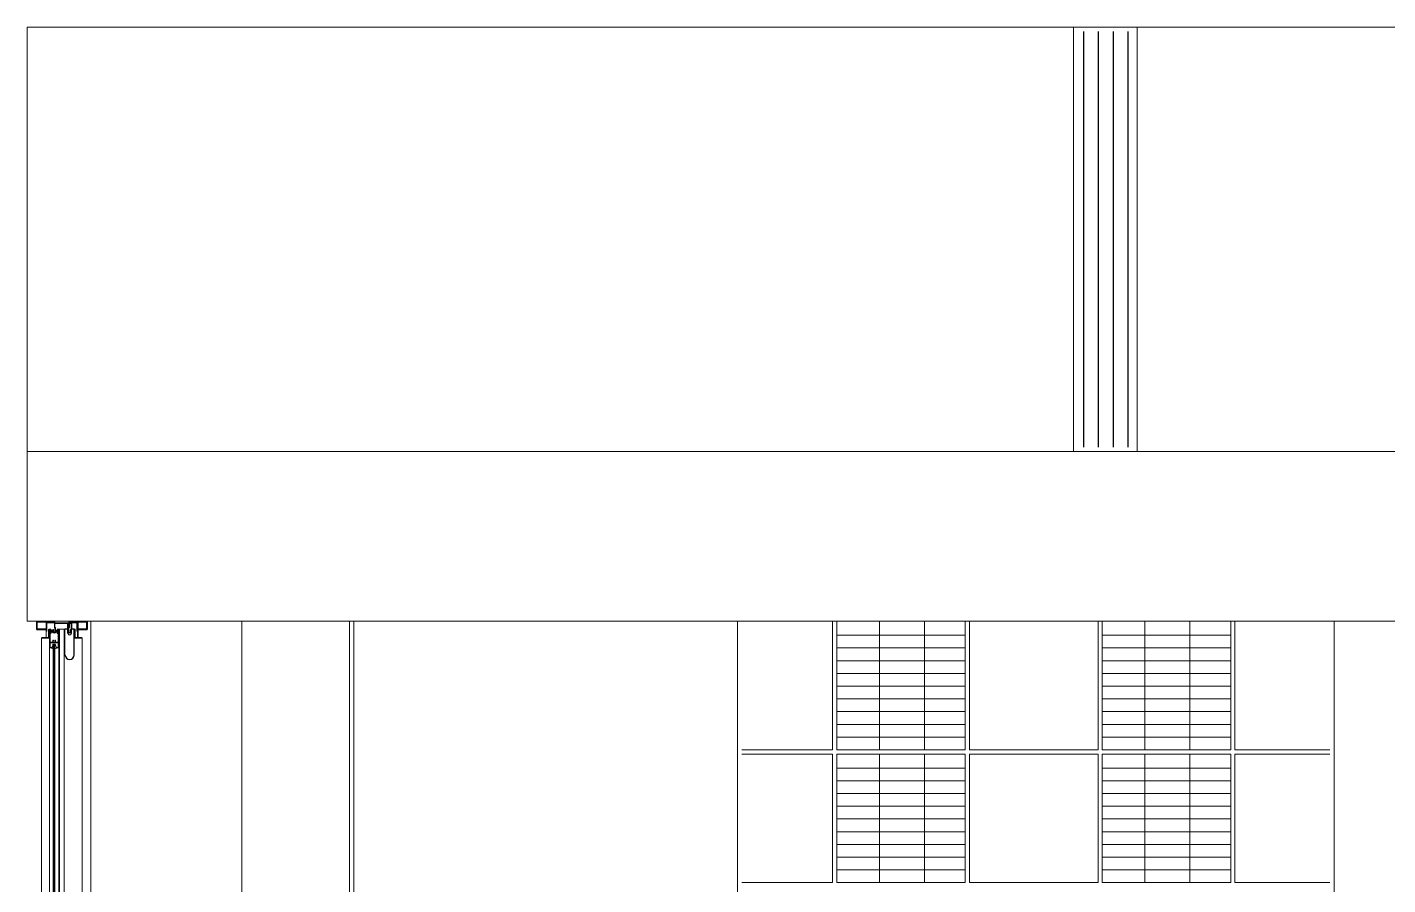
# Model space of a CAD drawing. Extents: x 1270 to 1442, y 932 to 1016.
# Drawn here: x 1407.725 to 1410.934, y 995.616 to 997.637 of the extents above; entities that cross this region are included whole.
import ezdxf

# ---------------------------------------------------------------- set-up
doc = ezdxf.new("R2010")
doc.units = 0
doc.header["$MEASUREMENT"] = 0
doc.layers.add('arquitecturapasito', color=252, linetype='Continuous', lineweight=5)
doc.layers.add('ventanas', color=4, linetype='Continuous', lineweight=9)
doc.layers.add('GUIATAPA', color=7, linetype='Continuous')
doc.layers.add('REFEREN', color=1, linetype='Continuous')

msp = doc.modelspace()

# ---------------------------------------------------------------- hatches: boundary and pattern name
h = msp.add_hatch()
h.set_pattern_fill('LINE', color=256, scale=0.011, angle=90, style=0)
h.set_pattern_definition([(90, (519.45464, 591.22846), (-0.034925, 2e-18), [])])
h.paths.add_polyline_path([(1410.3327, 997.6275), (1410.2027, 997.6275), (1410.2027, 996.6475), (1410.3327, 996.6475)])

# ---------------------------------------------------------------- linework, layer by layer
at = {"layer": 'arquitecturapasito', "color": 252}
for p, q in [((1407.725, 997.6375), (1418.7427, 997.6375)), ((1407.725, 996.6375), (1407.725, 997.6375)), ((1410.1927, 996.6375), (1410.1927, 997.6375)), ((1410.1927, 997.6375), (1410.9018, 997.6375)), ((1410.3427, 996.6375), (1410.3427, 997.6375)), ((1407.725, 996.6375), (1418.8927, 996.6375)), ((1407.725, 996.6375), (1407.725, 996.2375)), ((1410.1927, 996.6375), (1418.8927, 996.6375)), ((1407.725, 996.2375), (1413.8176, 996.2375)), ((1407.8749, 996.2375), (1407.8749, 993.5775)), ((1408.2312, 993.5775), (1408.2312, 996.2375)), ((1408.4852, 993.5775), (1408.4852, 996.2375)), ((1408.4952, 996.2375), (1408.4952, 993.5775)), ((1408.4952, 993.5775), (1408.4952, 996.2375)), ((1409.4001, 996.2375), (1409.4001, 993.5775)), ((1409.4002, 993.5775), (1409.4002, 996.2375)), ((1409.6245, 996.2375), (1409.6245, 995.9345)), ((1409.6345, 996.2375), (1409.6345, 995.9345)), ((1409.7351, 996.2375), (1409.7351, 995.9345)), ((1409.8412, 996.2375), (1409.8412, 995.9345)), ((1409.9375, 995.9345), (1409.9375, 996.2375)), ((1409.9375, 995.9345), (1409.9375, 996.2375)), ((1409.9475, 995.9345), (1409.9475, 996.2375)), ((1410.2505, 996.2375), (1410.2505, 995.9345)), ((1410.2605, 996.2375), (1410.2605, 995.9345)), ((1410.3611, 996.2375), (1410.3611, 995.9345)), ((1410.4672, 996.2375), (1410.4672, 995.9345)), ((1410.5635, 995.9345), (1410.5635, 996.2375)), ((1410.5735, 995.9345), (1410.5735, 996.2375)), ((1410.8071, 996.2375), (1410.8071, 993.5775)), ((1410.8072, 993.5775), (1410.8072, 996.2375)), ((1409.6345, 996.2045), (1409.9375, 996.2045)), ((1410.2605, 996.2045), (1410.5635, 996.2045)), ((1409.6345, 996.1745), (1409.9375, 996.1745)), ((1410.2605, 996.1745), (1410.5635, 996.1745)), ((1409.6345, 996.1445), (1409.9375, 996.1445)), ((1410.2605, 996.1445), (1410.5635, 996.1445)), ((1409.6345, 996.1145), (1409.9375, 996.1145)), ((1410.2605, 996.1145), (1410.5635, 996.1145)), ((1409.6345, 996.0845), (1409.9375, 996.0845)), ((1410.2605, 996.0845), (1410.5635, 996.0845)), ((1409.6345, 996.0545), (1409.9375, 996.0545)), ((1410.2605, 996.0545), (1410.5635, 996.0545)), ((1409.6345, 996.0245), (1409.9375, 996.0245)), ((1410.2605, 996.0245), (1410.5635, 996.0245)), ((1409.6345, 995.9945), (1409.9375, 995.9945)), ((1410.2605, 995.9945), (1410.5635, 995.9945)), ((1409.6345, 995.9645), (1409.9375, 995.9645)), ((1410.2605, 995.9645), (1410.5635, 995.9645)), ((1409.6245, 995.9345), (1409.4102, 995.9345)), ((1409.6245, 995.9245), (1409.4102, 995.9245)), ((1409.6245, 995.9245), (1409.6245, 995.6215)), ((1409.6345, 995.9345), (1409.9375, 995.9345)), ((1409.6345, 995.9245), (1409.9375, 995.9245)), ((1409.6345, 995.9245), (1409.6345, 995.6215)), ((1409.6345, 995.9245), (1409.6345, 995.6215)), ((1409.7351, 995.9245), (1409.7351, 995.6215)), ((1409.8412, 995.9245), (1409.8412, 995.6215)), ((1409.9375, 995.6215), (1409.9375, 995.9245)), ((1410.2505, 995.9345), (1409.9475, 995.9345)), ((1410.2505, 995.9245), (1409.9475, 995.9245)), ((1409.9475, 995.6215), (1409.9475, 995.9245)), ((1410.2505, 995.9245), (1410.2505, 995.6215)), ((1410.2605, 995.9345), (1410.5635, 995.9345)), ((1410.2605, 995.9245), (1410.2605, 995.6215)), ((1410.2605, 995.9245), (1410.5635, 995.9245)), ((1410.3611, 995.9245), (1410.3611, 995.6215)), ((1410.4672, 995.9245), (1410.4672, 995.6215)), ((1410.5635, 995.6215), (1410.5635, 995.9245)), ((1410.5735, 995.9345), (1410.7972, 995.9345)), ((1410.5735, 995.6215), (1410.5735, 995.9245)), ((1410.5735, 995.9245), (1410.7972, 995.9245)), ((1409.6345, 995.8915), (1409.9375, 995.8915)), ((1410.2605, 995.8915), (1410.5635, 995.8915)), ((1409.6345, 995.8615), (1409.9375, 995.8615)), ((1410.2605, 995.8615), (1410.5635, 995.8615)), ((1409.6345, 995.8315), (1409.9375, 995.8315)), ((1410.2605, 995.8315), (1410.5635, 995.8315)), ((1409.6345, 995.8015), (1409.9375, 995.8015)), ((1410.2605, 995.8015), (1410.5635, 995.8015)), ((1409.6345, 995.7715), (1409.9375, 995.7715)), ((1410.2605, 995.7715), (1410.5635, 995.7715)), ((1409.6345, 995.7415), (1409.9375, 995.7415)), ((1410.2605, 995.7415), (1410.5635, 995.7415)), ((1409.6345, 995.7115), (1409.9375, 995.7115)), ((1410.2605, 995.7115), (1410.5635, 995.7115)), ((1409.6345, 995.6815), (1409.9375, 995.6815)), ((1410.2605, 995.6815), (1410.5635, 995.6815)), ((1409.6345, 995.6515), (1409.9375, 995.6515)), ((1410.2605, 995.6515), (1410.5635, 995.6515)), ((1409.6245, 995.6215), (1409.4102, 995.6215)), ((1409.6345, 995.6215), (1409.9375, 995.6215)), ((1410.2505, 995.6215), (1409.9475, 995.6215)), ((1410.2605, 995.6215), (1410.5635, 995.6215)), ((1410.5735, 995.6215), (1410.7972, 995.6215))]:
    msp.add_line(p, q, dxfattribs=at)
at = {"layer": 'GUIATAPA'}
for p, q in [((1407.8141, 996.1584), (1407.8141, 996.2185)), ((1407.8209, 996.2185), (1407.8141, 996.2185)), ((1407.8209, 996.2096), (1407.8209, 996.2185)), ((1407.8359, 996.2185), (1407.8292, 996.2185)), ((1407.8292, 996.2096), (1407.8292, 996.2185)), ((1407.8359, 996.1584), (1407.8359, 996.2185))]:
    msp.add_line(p, q, dxfattribs=at)
for centre, radius in [((1407.825, 996.2096), 0.00415), ((1407.825, 996.1584), 0.0109)]:
    msp.add_arc(centre, radius, 180, 0, dxfattribs=at)
at = {"layer": 'REFEREN'}
for p, q in [((1407.7792, 996.2172), (1407.7792, 996.2103)), ((1407.78, 996.2172), (1407.7792, 996.2172)), ((1407.7792, 996.2103), (1407.78, 996.2103)), ((1407.78, 996.2103), (1407.78, 996.2172)), ((1407.7971, 996.2103), (1407.7971, 996.2172)), ((1407.7971, 996.2172), (1407.7979, 996.2172)), ((1407.7979, 996.2103), (1407.7971, 996.2103)), ((1407.7979, 996.2172), (1407.7979, 996.2103))]:
    msp.add_line(p, q, dxfattribs=at)
for centre, radius, start, end in [((1407.7823, 996.2217), 0.00597, 246.6273, 303.8996), ((1407.7823, 996.2215), 0.00597, 246.6273, 303.8996), ((1407.7823, 996.2211), 0.00597, 246.6273, 303.8996), ((1407.7825, 996.2248), 0.00977, 254.835, 288.7448), ((1407.7825, 996.227), 0.0122, 258.1832, 285.2584), ((1407.7821, 996.2302), 0.0155, 262.2061, 283.141), ((1407.7827, 996.2359), 0.0216, 262.7637, 277.9281), ((1407.7829, 996.2804), 0.0663, 267.4255, 272.3498), ((1407.8156, 998.3493), 2.1358, 269.0443, 269.197), ((1407.782, 996.1472), 0.0663, 86.7939, 91.7169), ((1407.7824, 996.1914), 0.0218, 81.2955, 96.1858), ((1407.7818, 996.1976), 0.0153, 75.5606, 96.9965), ((1407.7824, 996.2048), 0.00798, 66.1874, 108.0388), ((1407.7824, 996.2027), 0.00979, 70.4331, 104.2887), ((1407.7823, 996.2064), 0.00597, 56.1004, 113.3727), ((1407.7823, 996.2061), 0.00597, 56.1004, 113.3727), ((1407.7823, 996.2058), 0.00597, 56.1004, 113.3727), ((1407.7947, 996.2217), 0.00597, 236.1004, 293.3727), ((1407.7947, 996.2215), 0.00597, 236.1004, 293.3727), ((1407.7947, 996.2211), 0.00597, 236.1004, 293.3727), ((1407.7945, 996.2248), 0.00977, 251.2552, 285.165), ((1407.7946, 996.227), 0.0122, 254.7416, 281.8168), ((1407.795, 996.2302), 0.0155, 256.859, 277.7939), ((1407.7943, 996.2359), 0.0216, 262.0719, 277.2363), ((1407.7941, 996.2804), 0.0663, 267.6502, 272.5745), ((1407.7614, 998.3493), 2.1358, 270.803, 270.9557), ((1407.7951, 996.1472), 0.0663, 88.2831, 93.2061), ((1407.7947, 996.1914), 0.0218, 83.8142, 98.7045), ((1407.7952, 996.1976), 0.0153, 83.0035, 104.4394), ((1407.7946, 996.2048), 0.00798, 71.9612, 113.8126), ((1407.7946, 996.2027), 0.00979, 75.7113, 109.5669), ((1407.7947, 996.2064), 0.00597, 66.6273, 123.8996), ((1407.7947, 996.2061), 0.00597, 66.6273, 123.8996), ((1407.7947, 996.2058), 0.00597, 66.6273, 123.8996)]:
    msp.add_arc(centre, radius, start, end, dxfattribs=at)
at = {"layer": 'ventanas'}
for p, q in [((1407.7468, 996.2375), (1407.7468, 996.2192)), ((1407.7468, 996.2375), (1407.77, 996.2375)), ((1407.7488, 996.2355), (1407.7488, 996.2195)), ((1407.7488, 996.2355), (1407.77, 996.2355)), ((1407.8448, 996.2375), (1407.77, 996.2375)), ((1407.77, 996.2355), (1407.77, 996.2195)), ((1407.8435, 996.2375), (1407.8435, 996.199)), ((1407.8668, 996.2375), (1407.8448, 996.2375)), ((1407.8448, 996.2355), (1407.8448, 996.2195)), ((1407.8648, 996.2355), (1407.8448, 996.2355)), ((1407.8648, 996.2355), (1407.8648, 996.2195)), ((1407.8668, 996.2375), (1407.8668, 996.2192)), ((1407.7486, 996.2175), (1407.77, 996.2175)), ((1407.7488, 996.2195), (1407.77, 996.2195)), ((1407.77, 996.2175), (1407.77, 996.199)), ((1407.7753, 996.2175), (1407.7753, 996.2)), ((1407.7768, 996.2185), (1407.7763, 996.2185)), ((1407.7773, 996.2185), (1407.7768, 996.2185)), ((1407.7768, 996.1975), (1407.7768, 996.2185)), ((1407.7773, 996.2185), (1407.7773, 996.0323)), ((1407.7997, 996.2185), (1407.7997, 996.0323)), ((1407.7997, 996.2185), (1407.801, 996.2185)), ((1407.801, 996.2185), (1407.801, 996.0323)), ((1407.801, 996.2185), (1407.8208, 996.2185)), ((1407.8125, 996.2185), (1407.8125, 996.0323)), ((1407.82, 996.232), (1407.83, 996.232)), ((1407.82, 996.2185), (1407.82, 996.232)), ((1407.8217, 996.2071), (1407.8217, 996.232)), ((1407.8283, 996.2071), (1407.8283, 996.232)), ((1407.83, 996.2185), (1407.83, 996.232)), ((1407.8367, 996.2185), (1407.8359, 996.2185)), ((1407.8367, 996.2185), (1407.8367, 996.1975)), ((1407.8367, 996.2185), (1407.8372, 996.2185)), ((1407.8382, 996.2175), (1407.8382, 996.2)), ((1407.8648, 996.2195), (1407.8448, 996.2195)), ((1407.8448, 996.2175), (1407.8448, 996.199)), ((1407.865, 996.2175), (1407.8448, 996.2175)), ((1407.759, 996.1975), (1407.759, 996.0323)), ((1407.7768, 996.1975), (1407.759, 996.1975)), ((1407.7768, 996.1975), (1407.759, 996.1975)), ((1407.7743, 996.199), (1407.76, 996.199)), ((1407.7832, 996.1745), (1407.7825, 996.1745)), ((1407.783, 996.1758), (1407.7832, 996.1758)), ((1407.7837, 996.1753), (1407.7837, 996.175)), ((1407.7908, 996.1835), (1407.7862, 996.1835)), ((1407.7933, 996.175), (1407.7933, 996.1753)), ((1407.7938, 996.1758), (1407.7941, 996.1758)), ((1407.7945, 996.1745), (1407.7938, 996.1745)), ((1407.8367, 996.1975), (1407.8545, 996.1975)), ((1407.8392, 996.199), (1407.8535, 996.199)), ((1407.8545, 996.1975), (1407.8545, 996.0323)), ((1407.759, 996.0323), (1407.759, 995.5069)), ((1407.7773, 996.0323), (1407.7773, 995.5069)), ((1407.7997, 996.0323), (1407.7997, 995.5069)), ((1407.801, 996.0323), (1407.801, 995.5069)), ((1407.8125, 996.0323), (1407.8125, 995.5069)), ((1407.8545, 996.0323), (1407.8545, 995.5069))]:
    msp.add_line(p, q, dxfattribs=at)
at = {"layer": 'ventanas', "color": 7}
for p, q in [((1407.7702, 996.2147), (1407.7702, 996.237)), ((1407.7707, 996.2375), (1407.771, 996.2375)), ((1407.7715, 996.237), (1407.7715, 996.2355)), ((1407.772, 996.235), (1407.7886, 996.235)), ((1407.7891, 996.2355), (1407.7891, 996.237)), ((1407.7896, 996.2375), (1407.7899, 996.2375)), ((1407.7904, 996.237), (1407.7904, 996.234)), ((1407.8232, 996.234), (1407.8232, 996.237)), ((1407.8237, 996.2375), (1407.824, 996.2375)), ((1407.8245, 996.237), (1407.8245, 996.2355)), ((1407.825, 996.235), (1407.8415, 996.235)), ((1407.842, 996.2355), (1407.842, 996.237)), ((1407.8425, 996.2375), (1407.8428, 996.2375)), ((1407.8433, 996.237), (1407.8433, 996.2147)), ((1407.771, 996.2142), (1407.7707, 996.2142)), ((1407.7715, 996.2332), (1407.7715, 996.2147)), ((1407.7886, 996.2337), (1407.772, 996.2337)), ((1407.7776, 996.218), (1407.7776, 996.175)), ((1407.7807, 996.2185), (1407.7781, 996.2185)), ((1407.7789, 996.2105), (1407.7789, 996.217)), ((1407.7789, 996.189), (1407.7789, 996.2085)), ((1407.7794, 996.2175), (1407.7797, 996.2175)), ((1407.7797, 996.21), (1407.7794, 996.21)), ((1407.7794, 996.209), (1407.7807, 996.209)), ((1407.7802, 996.217), (1407.7802, 996.2165)), ((1407.7802, 996.211), (1407.7802, 996.2105)), ((1407.7812, 996.2165), (1407.7812, 996.218)), ((1407.7812, 996.2095), (1407.7812, 996.211)), ((1407.7854, 996.2103), (1407.7854, 996.2178)), ((1407.7885, 996.2092), (1407.7854, 996.2103)), ((1407.7858, 996.2182), (1407.7863, 996.2182)), ((1407.7867, 996.2178), (1407.7867, 996.2151)), ((1407.7868, 996.2147), (1407.7873, 996.2143)), ((1407.7917, 996.2103), (1407.7885, 996.2092)), ((1407.7891, 996.2231), (1407.7891, 996.2332)), ((1407.7902, 996.2218), (1407.7892, 996.2228)), ((1407.7898, 996.2143), (1407.7902, 996.2147)), ((1407.7904, 996.2317), (1407.7904, 996.2237)), ((1407.7904, 996.2151), (1407.7904, 996.2214)), ((1407.7905, 996.2233), (1407.7915, 996.2223)), ((1407.7909, 996.2335), (1407.8227, 996.2335)), ((1407.8227, 996.2322), (1407.7909, 996.2322)), ((1407.7917, 996.222), (1407.7917, 996.2103)), ((1407.7958, 996.218), (1407.7958, 996.2165)), ((1407.7958, 996.211), (1407.7958, 996.2095)), ((1407.7989, 996.2185), (1407.7963, 996.2185)), ((1407.7963, 996.209), (1407.7976, 996.209)), ((1407.7968, 996.2165), (1407.7968, 996.217)), ((1407.7968, 996.2105), (1407.7968, 996.211)), ((1407.7973, 996.2175), (1407.7976, 996.2175)), ((1407.7976, 996.21), (1407.7973, 996.21)), ((1407.7981, 996.217), (1407.7981, 996.2105)), ((1407.7981, 996.2085), (1407.7981, 996.189)), ((1407.7994, 996.175), (1407.7994, 996.218)), ((1407.8219, 996.2103), (1407.8219, 996.222)), ((1407.825, 996.2092), (1407.8219, 996.2103)), ((1407.822, 996.2223), (1407.823, 996.2233)), ((1407.8232, 996.2237), (1407.8232, 996.2317)), ((1407.8232, 996.2214), (1407.8232, 996.2151)), ((1407.8243, 996.2228), (1407.8233, 996.2218)), ((1407.8233, 996.2147), (1407.8238, 996.2143)), ((1407.8245, 996.2332), (1407.8245, 996.2231)), ((1407.8415, 996.2337), (1407.825, 996.2337)), ((1407.8282, 996.2103), (1407.825, 996.2092)), ((1407.8263, 996.2143), (1407.8267, 996.2147)), ((1407.8269, 996.2151), (1407.8269, 996.2178)), ((1407.8273, 996.2182), (1407.8278, 996.2182)), ((1407.8282, 996.2178), (1407.8282, 996.2103)), ((1407.842, 996.2147), (1407.842, 996.2332)), ((1407.8428, 996.2142), (1407.8425, 996.2142)), ((1407.7781, 996.1745), (1407.7832, 996.1745)), ((1407.7789, 996.1763), (1407.7789, 996.186)), ((1407.7846, 996.1885), (1407.7794, 996.1885)), ((1407.7794, 996.1865), (1407.788, 996.1865)), ((1407.7832, 996.1758), (1407.7794, 996.1758)), ((1407.7837, 996.175), (1407.7837, 996.1753)), ((1407.7851, 996.1906), (1407.7851, 996.189)), ((1407.7867, 996.193), (1407.7863, 996.193)), ((1407.7864, 996.189), (1407.7864, 996.1906)), ((1407.7901, 996.1885), (1407.7869, 996.1885)), ((1407.7884, 996.1866), (1407.7885, 996.1868)), ((1407.7885, 996.1868), (1407.7887, 996.1866)), ((1407.789, 996.1865), (1407.7976, 996.1865)), ((1407.7907, 996.193), (1407.7903, 996.193)), ((1407.7906, 996.1906), (1407.7906, 996.189)), ((1407.7919, 996.189), (1407.7919, 996.1906)), ((1407.7976, 996.1885), (1407.7924, 996.1885)), ((1407.7933, 996.1753), (1407.7933, 996.175)), ((1407.7976, 996.1758), (1407.7938, 996.1758)), ((1407.7938, 996.1745), (1407.7989, 996.1745)), ((1407.7981, 996.186), (1407.7981, 996.1763))]:
    msp.add_line(p, q, dxfattribs=at)
at = {"layer": 'ventanas', "linetype": 'Continuous'}
for p, q in [((1407.7753, 996.2174), (1407.7764, 996.2185)), ((1407.7753, 996.2165), (1407.7768, 996.218)), ((1407.7753, 996.2156), (1407.7768, 996.2171)), ((1407.7753, 996.2148), (1407.7768, 996.2163)), ((1407.7753, 996.2139), (1407.7768, 996.2154)), ((1407.7753, 996.213), (1407.7768, 996.2145)), ((1407.7753, 996.2121), (1407.7768, 996.2136)), ((1407.7753, 996.2112), (1407.7768, 996.2127)), ((1407.7753, 996.2103), (1407.7768, 996.2118)), ((1407.7753, 996.2095), (1407.7768, 996.211)), ((1407.7753, 996.2086), (1407.7768, 996.2101)), ((1407.7753, 996.2077), (1407.7768, 996.2092)), ((1407.7753, 996.2068), (1407.7768, 996.2083)), ((1407.7753, 996.2059), (1407.7768, 996.2074)), ((1407.7753, 996.205), (1407.7768, 996.2065)), ((1407.7753, 996.2042), (1407.7768, 996.2057)), ((1407.7753, 996.2033), (1407.7768, 996.2048)), ((1407.7753, 996.2024), (1407.7768, 996.2039)), ((1407.7753, 996.2015), (1407.7768, 996.203)), ((1407.8367, 996.2178), (1407.8374, 996.2185)), ((1407.8367, 996.2169), (1407.8379, 996.2182)), ((1407.8367, 996.216), (1407.8382, 996.2175)), ((1407.8367, 996.2152), (1407.8382, 996.2167)), ((1407.8367, 996.2143), (1407.8382, 996.2158)), ((1407.8367, 996.2134), (1407.8382, 996.2149)), ((1407.8367, 996.2125), (1407.8382, 996.214)), ((1407.8367, 996.2116), (1407.8382, 996.2131)), ((1407.8367, 996.2107), (1407.8382, 996.2122)), ((1407.8367, 996.2099), (1407.8382, 996.2114)), ((1407.8367, 996.209), (1407.8382, 996.2105)), ((1407.8367, 996.2081), (1407.8382, 996.2096)), ((1407.8367, 996.2072), (1407.8382, 996.2087)), ((1407.8367, 996.2063), (1407.8382, 996.2078)), ((1407.8367, 996.2054), (1407.8382, 996.2069)), ((1407.8367, 996.2045), (1407.8382, 996.206)), ((1407.8367, 996.2037), (1407.8382, 996.2052)), ((1407.8367, 996.2028), (1407.8382, 996.2043)), ((1407.8367, 996.2019), (1407.8382, 996.2034)), ((1407.759, 996.1976), (1407.7604, 996.199)), ((1407.7598, 996.1975), (1407.7613, 996.199)), ((1407.7607, 996.1975), (1407.7622, 996.199)), ((1407.7616, 996.1975), (1407.7631, 996.199)), ((1407.7625, 996.1975), (1407.764, 996.199)), ((1407.7633, 996.1975), (1407.7648, 996.199)), ((1407.7642, 996.1975), (1407.7657, 996.199)), ((1407.7651, 996.1975), (1407.7666, 996.199)), ((1407.766, 996.1975), (1407.7675, 996.199)), ((1407.7669, 996.1975), (1407.7684, 996.199)), ((1407.7678, 996.1975), (1407.7693, 996.199)), ((1407.7686, 996.1975), (1407.7701, 996.199)), ((1407.7695, 996.1975), (1407.771, 996.199)), ((1407.7704, 996.1975), (1407.7719, 996.199)), ((1407.7713, 996.1975), (1407.7728, 996.199)), ((1407.7722, 996.1975), (1407.7737, 996.199)), ((1407.7731, 996.1975), (1407.7746, 996.199)), ((1407.7739, 996.1975), (1407.7768, 996.2004)), ((1407.7748, 996.1975), (1407.7768, 996.1995)), ((1407.7753, 996.2006), (1407.7768, 996.2021)), ((1407.7753, 996.1997), (1407.7768, 996.2012)), ((1407.7757, 996.1975), (1407.7768, 996.1986)), ((1407.7766, 996.1975), (1407.7768, 996.1977)), ((1407.8367, 996.201), (1407.8382, 996.2025)), ((1407.8367, 996.2001), (1407.8382, 996.2016)), ((1407.8367, 996.1992), (1407.8382, 996.2007)), ((1407.8367, 996.1984), (1407.8382, 996.1999)), ((1407.8367, 996.1975), (1407.8385, 996.1993)), ((1407.8376, 996.1975), (1407.8391, 996.199)), ((1407.8385, 996.1975), (1407.84, 996.199)), ((1407.8394, 996.1975), (1407.8409, 996.199)), ((1407.8402, 996.1975), (1407.8417, 996.199)), ((1407.8411, 996.1975), (1407.8426, 996.199)), ((1407.842, 996.1975), (1407.8435, 996.199)), ((1407.8429, 996.1975), (1407.8444, 996.199)), ((1407.8438, 996.1975), (1407.8453, 996.199)), ((1407.8447, 996.1975), (1407.8462, 996.199)), ((1407.8455, 996.1975), (1407.847, 996.199)), ((1407.8464, 996.1975), (1407.8479, 996.199)), ((1407.8473, 996.1975), (1407.8488, 996.199)), ((1407.8482, 996.1975), (1407.8497, 996.199)), ((1407.8491, 996.1975), (1407.8506, 996.199)), ((1407.85, 996.1975), (1407.8515, 996.199)), ((1407.8508, 996.1975), (1407.8523, 996.199)), ((1407.8517, 996.1975), (1407.8532, 996.199)), ((1407.8526, 996.1975), (1407.854, 996.1988)), ((1407.8535, 996.1975), (1407.8544, 996.1984)), ((1407.8544, 996.1975), (1407.8545, 996.1976))]:
    msp.add_line(p, q, dxfattribs=at)
at = {"layer": 'ventanas', "color": 4}
for p, q in [((1407.7865, 996.1825), (1407.7865, 996.0323)), ((1407.7875, 996.0323), (1407.7875, 996.1833)), ((1407.7885, 996.0323), (1407.7885, 996.1835)), ((1407.7895, 996.0323), (1407.7895, 996.1833)), ((1407.7905, 996.0323), (1407.7905, 996.1825)), ((1407.7865, 996.0323), (1407.7865, 995.5069)), ((1407.7875, 995.5069), (1407.7875, 996.0323)), ((1407.7885, 995.5069), (1407.7885, 996.0323)), ((1407.7895, 995.5069), (1407.7895, 996.0323)), ((1407.7905, 995.5069), (1407.7905, 996.0323))]:
    msp.add_line(p, q, dxfattribs=at)
at = {"layer": 'ventanas', "color": 7}
for centre, radius, start, end in [((1407.7707, 996.237), 0.0005, 90, 180), ((1407.771, 996.237), 0.0005, 0, 90), ((1407.772, 996.2355), 0.0005, 180, 270), ((1407.7886, 996.2355), 0.0005, 270, 360), ((1407.7896, 996.237), 0.0005, 90, 180), ((1407.7899, 996.237), 0.0005, 0, 90), ((1407.8237, 996.237), 0.0005, 90, 180), ((1407.824, 996.237), 0.0005, 0, 90), ((1407.825, 996.2355), 0.0005, 180, 270), ((1407.8415, 996.2355), 0.0005, 270, 360), ((1407.8425, 996.237), 0.0005, 90, 180), ((1407.8428, 996.237), 0.0005, 0, 90), ((1407.7707, 996.2147), 0.0005, 180, 270), ((1407.771, 996.2147), 0.0005, 270, 0), ((1407.772, 996.2332), 0.0005, 90, 180), ((1407.7781, 996.218), 0.0005, 90, 180), ((1407.7794, 996.217), 0.0005, 90, 180), ((1407.7794, 996.2105), 0.0005, 180, 270), ((1407.7794, 996.2085), 0.0005, 90, 180), ((1407.7797, 996.217), 0.0005, 0, 90), ((1407.7797, 996.2105), 0.0005, 270, 0), ((1407.7807, 996.2165), 0.0005, 180, 0), ((1407.7807, 996.211), 0.0005, 0, 180), ((1407.7807, 996.218), 0.0005, 0, 90), ((1407.7807, 996.2095), 0.0005, 270, 0), ((1407.7858, 996.2178), 0.0004, 90, 180), ((1407.7863, 996.2178), 0.0004, 360, 90), ((1407.7872, 996.2151), 0.0005, 180, 225), ((1407.7885, 996.2125), 0.00185, 132.409, 47.591), ((1407.7871, 996.2141), 0.0003, 312.409, 45), ((1407.7886, 996.2332), 0.0005, 0, 90), ((1407.7896, 996.2231), 0.0005, 180, 225), ((1407.79, 996.2141), 0.0003, 135, 227.591), ((1407.7899, 996.2214), 0.0005, 360, 45), ((1407.7899, 996.2151), 0.0005, 315, 0), ((1407.7909, 996.234), 0.0005, 180, 270), ((1407.7909, 996.2317), 0.0005, 90, 180), ((1407.7909, 996.2237), 0.0005, 180, 225), ((1407.7912, 996.222), 0.0005, 0, 45), ((1407.7963, 996.218), 0.0005, 90, 180), ((1407.7963, 996.2165), 0.0005, 180, 0), ((1407.7963, 996.211), 0.0005, 0, 180), ((1407.7963, 996.2095), 0.0005, 180, 270), ((1407.7973, 996.217), 0.0005, 90, 180), ((1407.7973, 996.2105), 0.0005, 180, 270), ((1407.7976, 996.217), 0.0005, 360, 90), ((1407.7976, 996.2105), 0.0005, 270, 0), ((1407.7976, 996.2085), 0.0005, 0, 90), ((1407.7989, 996.218), 0.0005, 0, 90), ((1407.8224, 996.222), 0.0005, 135, 180), ((1407.8227, 996.234), 0.0005, 270, 360), ((1407.8227, 996.2317), 0.0005, 0, 90), ((1407.8227, 996.2237), 0.0005, 315, 360), ((1407.8237, 996.2214), 0.0005, 135, 180), ((1407.8237, 996.2151), 0.0005, 180, 225), ((1407.825, 996.2125), 0.00185, 132.409, 47.591), ((1407.8236, 996.2141), 0.0003, 312.409, 45), ((1407.824, 996.2231), 0.0005, 315, 0), ((1407.825, 996.2332), 0.0005, 90, 180), ((1407.8265, 996.2141), 0.0003, 135, 227.591), ((1407.8264, 996.2151), 0.0005, 315, 360), ((1407.8273, 996.2178), 0.0004, 90, 180), ((1407.8278, 996.2178), 0.0004, 360, 90), ((1407.8415, 996.2332), 0.0005, 0, 90), ((1407.8425, 996.2147), 0.0005, 180, 270), ((1407.8428, 996.2147), 0.0005, 270, 0), ((1407.7781, 996.175), 0.0005, 180, 270), ((1407.7794, 996.189), 0.0005, 180, 270), ((1407.7794, 996.186), 0.0005, 90, 180), ((1407.7794, 996.1763), 0.0005, 180, 270), ((1407.7832, 996.1753), 0.0005, 0, 90), ((1407.7832, 996.175), 0.0005, 270, 360), ((1407.7846, 996.189), 0.00049, 270, 0), ((1407.7885, 996.1906), 0.0034, 139.0673, 180), ((1407.7863, 996.1925), 0.0005, 90, 139.0673), ((1407.7885, 996.1906), 0.0021, 133.9694, 180), ((1407.7869, 996.189), 0.00049, 180, 270), ((1407.7867, 996.1925), 0.000517, 313.9694, 90), ((1407.788, 996.187), 0.0005, 270, 314.5721), ((1407.789, 996.187), 0.0005, 225.4279, 270), ((1407.7903, 996.1925), 0.000517, 90, 226.0306), ((1407.7885, 996.1906), 0.0021, 0, 46.0306), ((1407.7901, 996.189), 0.00049, 270, 0), ((1407.7907, 996.1925), 0.0005, 40.9327, 90), ((1407.7885, 996.1906), 0.0034, 360, 40.9327), ((1407.7924, 996.189), 0.00049, 180, 270), ((1407.7938, 996.1753), 0.0005, 90, 180), ((1407.7938, 996.175), 0.0005, 180, 270), ((1407.7976, 996.189), 0.0005, 270, 0), ((1407.7976, 996.186), 0.0005, 360, 90), ((1407.7976, 996.1763), 0.0005, 270, 0), ((1407.7989, 996.175), 0.0005, 270, 360)]:
    msp.add_arc(centre, radius, start, end, dxfattribs=at)
at = {"layer": 'ventanas'}
for centre, radius, start, end in [((1407.7487, 996.2194), 0.00191, 173.8359, 273.0344), ((1407.7766, 996.2172), 0.00136, 103.6839, 166.3161), ((1407.8372, 996.2175), 0.001, 0, 90), ((1407.8649, 996.2194), 0.00191, 266.9656, 6.1641), ((1407.7601, 996.1979), 0.00112, 92.4486, 200.1712), ((1407.7743, 996.2), 0.001, 270, 0), ((1407.7871, 996.1787), 0.00626, 222.5068, 264.3631), ((1407.739, 996.1964), 0.0485, 334.8674, 344.0172), ((1407.7832, 996.1753), 0.0005, 0, 89.6311), ((1407.7832, 996.175), 0.0005, 270, 360), ((1407.7862, 996.183), 0.0005, 90, 174.3462), ((1407.7899, 996.1787), 0.00626, 275.6369, 317.4932), ((1407.7908, 996.183), 0.0005, 5.6538, 90), ((1407.838, 996.1964), 0.0485, 195.9828, 205.1326), ((1407.7938, 996.1753), 0.000499, 90.2799, 179.911), ((1407.7938, 996.175), 0.0005, 180, 270), ((1407.8392, 996.2), 0.001, 180, 270), ((1407.8533, 996.1978), 0.0012, 345.1862, 82.1939)]:
    msp.add_arc(centre, radius, start, end, dxfattribs=at)
at = {"layer": 'ventanas', "color": 4}
msp.add_arc((1407.7885, 996.181), 0.00252, 37.6612, 142.4595, dxfattribs=at)

doc.saveas('drawing.dxf')
